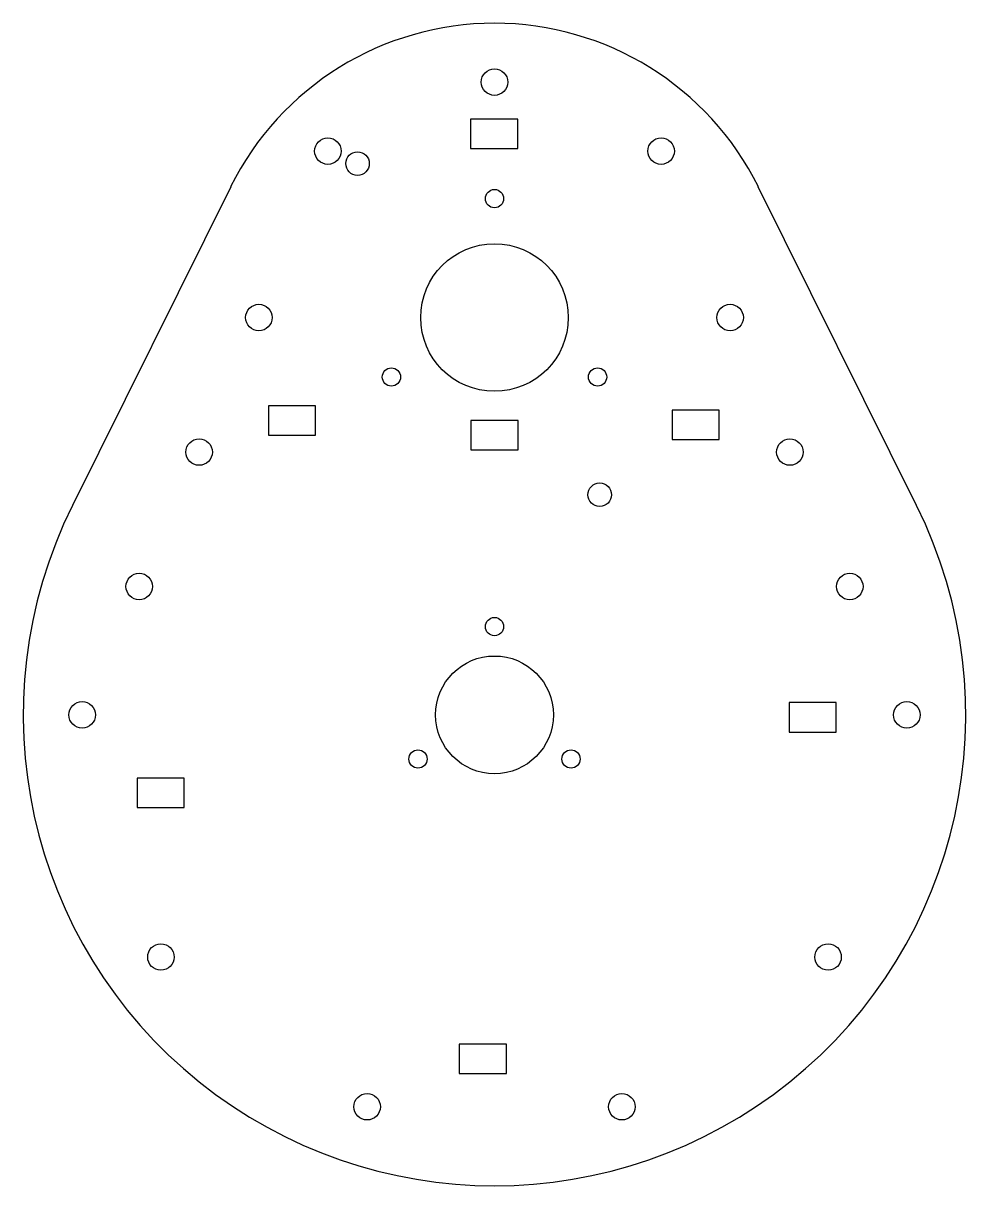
# Model space of a CAD drawing. Header units: millimetres. Extents: x -80 to 80, y -80 to 117.
import ezdxf

# ---------------------------------------------------------------- set-up
doc = ezdxf.new("R2010")
doc.units = ezdxf.units.MM

msp = doc.modelspace()

# ---------------------------------------------------------------- linework, layer by layer
at = {"color": 7, "linetype": 'Continuous', "lineweight": 25}
for p, q in [((-4.05, 101.21), (-4.05, 96.21)), ((3.95, 101.21), (-4.05, 101.21)), ((3.95, 96.21), (3.95, 101.21)), ((-4.05, 96.21), (3.95, 96.21)), ((-44.79, 89.72), (-71.66, 35.56)), ((71.66, 35.56), (44.79, 89.72)), ((-38.38, 52.5), (-38.38, 47.5)), ((-30.38, 52.5), (-38.38, 52.5)), ((-30.38, 47.5), (-30.38, 52.5)), ((30.14, 51.79), (30.14, 46.79)), ((38.14, 51.79), (30.14, 51.79)), ((38.14, 46.79), (38.14, 51.79)), ((-4, 50), (-4, 45)), ((4, 50), (-4, 50)), ((4, 45), (4, 50)), ((-38.38, 47.5), (-30.38, 47.5)), ((30.14, 46.79), (38.14, 46.79)), ((-4, 45), (4, 45)), ((50.01, 2.08), (50.01, -2.92)), ((58.01, 2.08), (50.01, 2.08)), ((58.01, -2.92), (58.01, 2.08)), ((50.01, -2.92), (58.01, -2.92)), ((-60.67, -10.76), (-60.67, -15.76)), ((-52.67, -10.76), (-60.67, -10.76)), ((-52.67, -15.76), (-52.67, -10.76)), ((-60.67, -15.76), (-52.67, -15.76)), ((-5.99, -55.92), (-5.99, -60.92)), ((2.01, -55.92), (-5.99, -55.92)), ((2.01, -60.92), (2.01, -55.92)), ((-5.99, -60.92), (2.01, -60.92))]:
    msp.add_line(p, q, dxfattribs=at)
for centre, radius in [((0, 107.5), 2.25), ((-28.28, 95.78), 2.25), ((28.28, 95.78), 2.25), ((-23.25, 93.66), 2), ((0, 87.71), 1.55), ((0, 67.5), 12.53), ((-40, 67.5), 2.25), ((40, 67.5), 2.25), ((-17.5, 57.4), 1.55), ((17.5, 57.4), 1.55), ((-50.15, 44.65), 2.25), ((50.15, 44.65), 2.25), ((17.86, 37.4), 2), ((-60.31, 21.81), 2.25), ((60.31, 21.81), 2.25), ((0, 15), 1.55), ((0, 0), 10), ((-70, 0), 2.25), ((70, 0), 2.25), ((-12.99, -7.5), 1.55), ((12.99, -7.5), 1.55), ((-56.63, -41.14), 2.25), ((56.63, -41.14), 2.25), ((-21.63, -66.57), 2.25), ((21.63, -66.57), 2.25)]:
    msp.add_circle(centre, radius, dxfattribs=at)
for centre, radius, start, end in [((0, 67.5), 50, 26.3878, 153.6122), ((0, 0), 80, 153.6122, 26.3878)]:
    msp.add_arc(centre, radius, start, end, dxfattribs=at)

doc.saveas('drawing.dxf')
